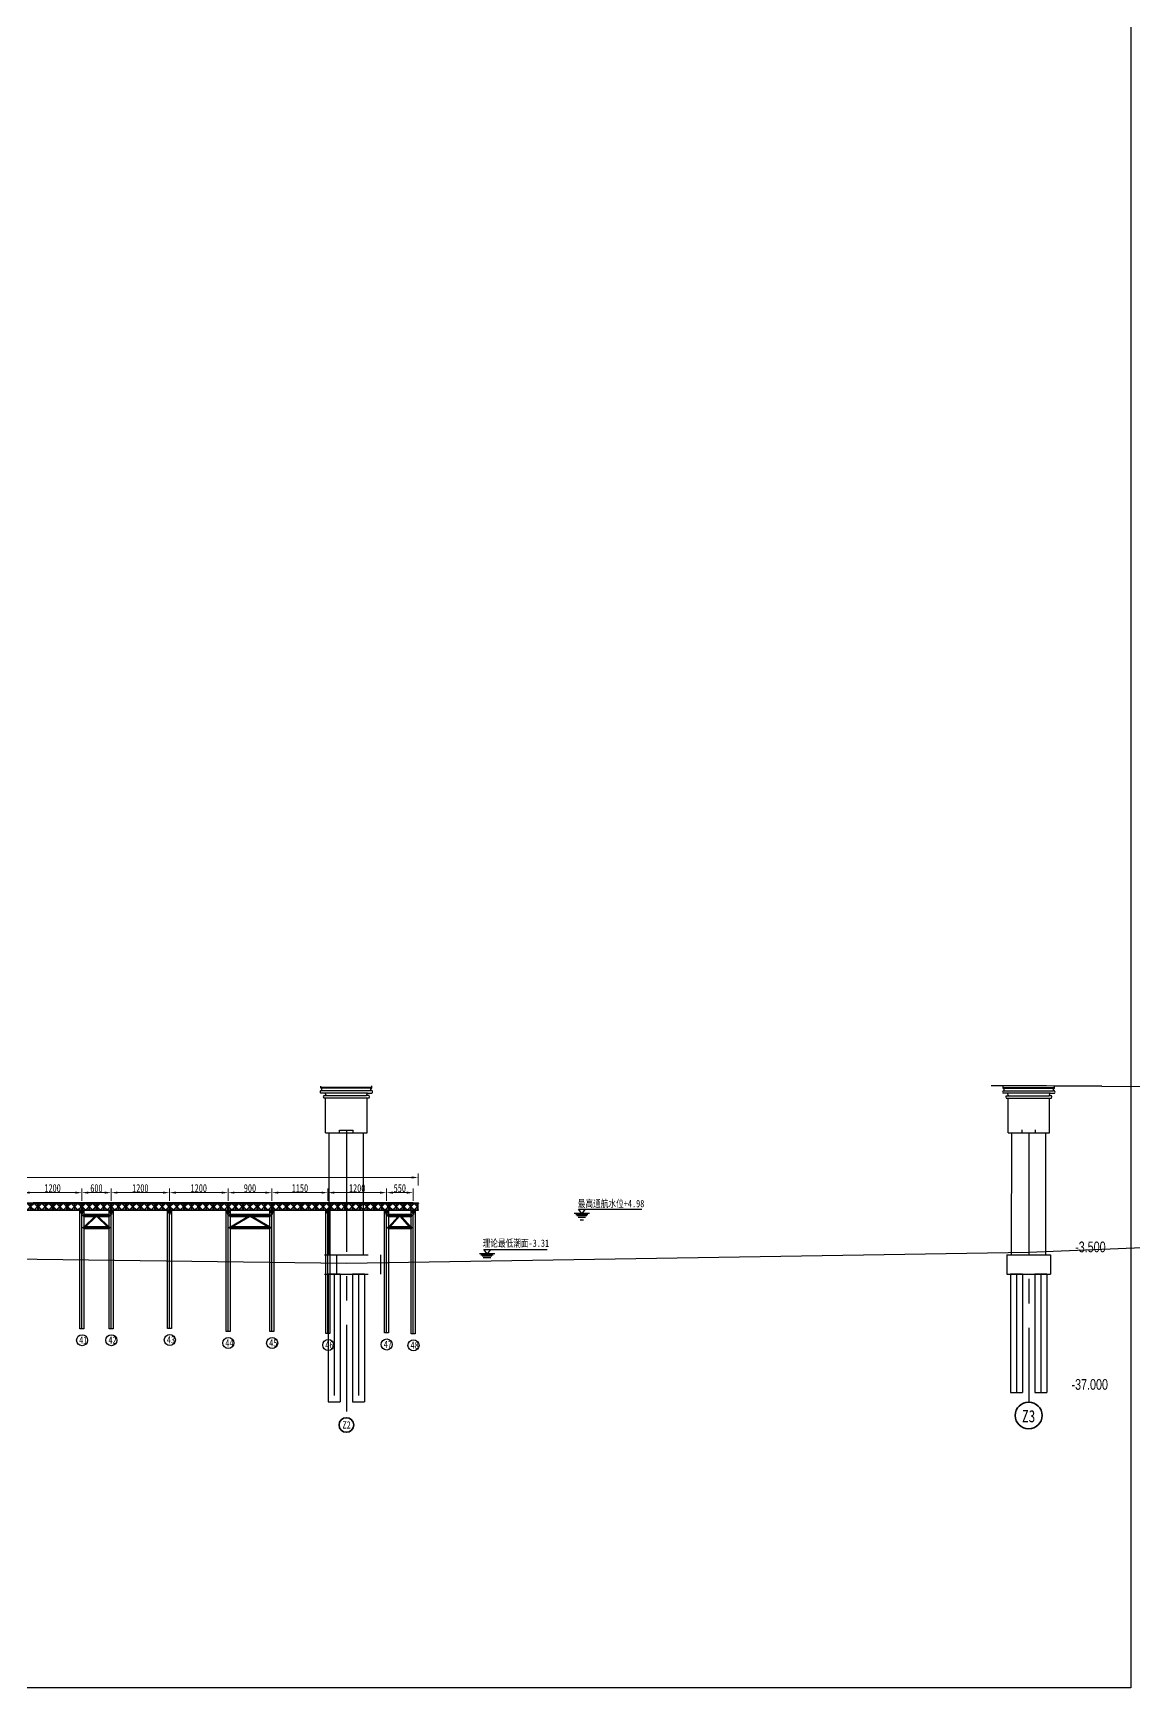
# Model space of a CAD drawing. Extents: x 0 to 558779, y 0 to 2762081.
# Drawn here: x 518459.9 to 518685.7, y 2757328.1 to 2757667.7 of the extents above; entities that cross this region are included whole.
import ezdxf
from ezdxf.enums import TextEntityAlignment as Align

# ---------------------------------------------------------------- set-up
doc = ezdxf.new("R2010")
doc.units = 0
doc.header["$LTSCALE"] = 20
doc.header["$PDMODE"] = 34
for name, pattern in [('CENTER', [2, 1.25, -0.25, 0.25, -0.25]), ('CENTER2', [28.575, 19.05, -3.175, 3.175, -3.175]), ('DASHED', [19.05, 12.7, -6.35])]:
    doc.linetypes.add(name, pattern=pattern)
for name, color, linetype, lineweight in [('center', 3, 'CENTER', 13), ('标注', 3, 'Continuous', 15), ('细虚线', 2, 'DASHED', 15)]:
    doc.layers.add(name, color=color, linetype=linetype, lineweight=lineweight)
for name, color, linetype in [('Page_1', 7, 'Continuous'), ('STRATUM', 7, 'Continuous'), ('ZdDmx', 7, 'Continuous'), ('主线墩号', 1, 'Continuous'), ('文本', 3, 'Continuous'), ('点划线', 6, 'CENTER'), ('粗实线', 1, 'Continuous'), ('细实线', 8, 'Continuous')]:
    doc.layers.add(name, color=color, linetype=linetype)
doc.styles.add('DXFS', font='仿宋_GB2312.ttf', dxfattribs={"width": 0.75})
doc.styles.add('FS', font='仿宋_GB2312.ttf', dxfattribs={"width": 0.75})
doc.styles.get("Standard").update_dxf_attribs({"font": 'fsdb_e.shx', "width": 0.7, "bigfont": 'hzdx.shx'})
doc.styles.add('仿宋', font='simfang_0.ttf', dxfattribs={"width": 0.8})
doc.dimstyles.new('100-1.5', dxfattribs={"dimscale": 0.66, "dimtxt": 2.5, "dimasz": 2, "dimexe": 1.25, "dimexo": 1.25, "dimgap": 0.125, "dimtad": 1, "dimdec": 0, "dimlfac": 100, "dimdsep": 46, "dimtxsty": 'FS', "dimcen": 0.001, "dimclrd": 3, "dimclre": 3, "dimclrt": 7, "dimadec": 4, "dimazin": 2, "dimtfac": 1, "dimtdec": 0, "dimtmove": 1, "dimatfit": 2, "dimfxlon": 1, "dimlwd": -1, "dimlwe": -1, "dimarcsym": 0})

# ---------------------------------------------------------------- blocks, each defined once
blk = doc.blocks.new('贝雷梁')
at = {"color": 7, "ltscale": 10}
for p, q in [((-7, 144), (-6, 145)), ((-7, 144), (-7, 135)), ((-7, 135), (-6, 135))]:
    blk.add_line(p, q, dxfattribs=at)
at = {"color": 7}
for p, q in [((-7, 144), (-7, 135)), ((-7, 4), (-6, 5)), ((-7, 4), (-6, 5)), ((-7, -4), (-7, 4)), ((-7, -4), (-7, 4)), ((-6, 145), (306, 145)), ((-6, 145), (306, 145)), ((-6, 135), (306, 135)), ((-6, 5), (306, 5)), ((6, 135), (6, 5)), ((7, 59), (7, 81)), ((7, 81), (18, 81)), ((7, 59), (18, 59)), ((9, 70), (79, 140)), ((9, 70), (79, 0)), ((12, 77), (70, 135)), ((12, 135), (12, 5)), ((12, 77), (16, 73)), ((12, 63), (16, 67)), ((12, 63), (70, 5)), ((16, 73), (79, 135)), ((16, 67), (79, 5)), ((18, 59), (18, 81)), ((79, 140), (150, 70)), ((79, 0), (150, 70)), ((143, 73), (80, 135)), ((143, 67), (80, 5)), ((147, 77), (89, 135)), ((147, 63), (89, 5)), ((141, 81), (159, 81)), ((141, 59), (141, 81)), ((141, 59), (159, 59)), ((143, 73), (147, 77)), ((143, 67), (147, 63)), ((147, 135), (147, 5)), ((220, 140), (150, 70)), ((220, 0), (150, 70)), ((153, 77), (211, 135)), ((153, 135), (153, 5)), ((157, 73), (153, 77)), ((157, 67), (153, 63)), ((153, 63), (211, 5)), ((157, 73), (220, 135)), ((157, 67), (220, 5)), ((159, 59), (159, 81)), ((291, 70), (220, 140)), ((291, 70), (220, 0)), ((284, 73), (221, 135)), ((284, 67), (221, 5)), ((288, 77), (230, 135)), ((288, 63), (230, 5)), ((282, 59), (282, 81)), ((293, 81), (282, 81)), ((282, 59), (293, 59)), ((288, 77), (284, 73)), ((288, 63), (284, 67)), ((288, 135), (288, 5)), ((293, 59), (293, 81)), ((294, 135), (294, 5)), ((307, 144), (306, 145)), ((307, 135), (306, 135)), ((307, 4), (306, 5)), ((307, 144), (307, 135)), ((307, -4), (307, 4)), ((-7, -4), (-6, -5)), ((-7, -4), (-6, -5)), ((-6, -5), (306, -5)), ((-6, -5), (306, -5)), ((307, -4), (306, -5))]:
    blk.add_line(p, q, dxfattribs=at)
at = {"color": 7, "ltscale": 10}
for centre in [(0, 140), (0, 140), (300, 140), (300, 140)]:
    blk.add_circle(centre, 2.5, dxfattribs=at)
at = {"color": 7}
for centre in [(0, 140), (0, 140), (0, 140), (0, 140), (0, 140), (0, 140), (0, 140), (0, 140), (0, 0), (300, 140), (300, 140), (300, 140), (300, 140), (300, 140), (300, 140), (300, 140), (300, 140), (300, 0), (300, 0), (300, 0), (300, 0), (300, 0), (300, 0)]:
    blk.add_circle(centre, 2.5, dxfattribs=at)
at = {"layer": 'center', "ltscale": 0.5}
for p, q in [((9, 145), (9, -5)), ((150, 145), (150, -5)), ((291, 145), (291, -5))]:
    blk.add_line(p, q, dxfattribs=at)
blk = doc.blocks.new('*U1230')
at = {"extrusion": (0, 0, -1), "xscale": -0.01000000000058208, "yscale": 0.009999999997671696, "zscale": -0.01000000000058208}
blk.add_blockref('贝雷梁', (1.5, -0.7), dxfattribs=at)
blk = doc.blocks.new('*U1231')
at = {"color": 0, "linetype": 'ByBlock', "lineweight": -2, "transparency": 16777216}
for p in [(414, 0), (417, 0), (420, 0), (423, 0), (426, 0), (429, 0), (432, 0), (435, 0), (438, 0), (441, 0), (444, 0), (447, 0), (450, 0), (453, 0), (456, 0), (459, 0), (462, 0), (465, 0), (468, 0), (471, 0), (474, 0), (477, 0), (480, 0), (483, 0), (486, 0), (489, 0), (492, 0)]:
    blk.add_blockref('*U1230', p, dxfattribs=at)
blk = doc.blocks.new('*U1233')
at = {"layer": '细实线', "color": 5}
blk.add_lwpolyline([(-0.995, 0.05), (0.995, 0.05), (0.995, -0.05), (-0.995, -0.05)], close=True, dxfattribs=at)
blk = doc.blocks.new('*U1232')
at = {"color": 0, "linetype": 'ByBlock', "lineweight": -2, "transparency": 16777216}
for p in [(416, 0), (418, 0), (420, 0), (422, 0), (424, 0), (426, 0), (428, 0), (430, 0), (432, 0), (434, 0), (436, 0), (438, 0), (440, 0), (442, 0), (444, 0), (446, 0), (448, 0), (450, 0), (452, 0), (454, 0), (456, 0), (458, 0), (460, 0), (462, 0), (464, 0), (466, 0), (468, 0), (470, 0), (472, 0), (474, 0), (476, 0), (478, 0), (480, 0), (482, 0), (484, 0), (486, 0), (488, 0), (490, 0), (492, 0)]:
    blk.add_blockref('*U1233', p, dxfattribs=at)
blk = doc.blocks.new('*D1244')
at = {"layer": 'DEFPOINTS', "color": 0}
for p in [(518537.86, 2757429.77), (518532.36, 2757426.14), (518537.86, 2757426.14)]:
    blk.add_point(p, dxfattribs=at)
at = {"layer": '标注', "color": 0}
for p, q in [((518532.36, 2757428.12), (518532.36, 2757430.59)), ((518533.68, 2757429.77), (518536.54, 2757429.77)), ((518537.86, 2757428.12), (518537.86, 2757430.59))]:
    blk.add_line(p, q, dxfattribs=at)
for points in [[(518533.68, 2757429.99), (518533.68, 2757429.55), (518532.36, 2757429.77)], [(518536.54, 2757429.55), (518536.54, 2757429.99), (518537.86, 2757429.77)]]:
    blk.add_solid(points, dxfattribs=at)
at = {"layer": '标注', "color": 1, "insert": (518535.11, 2757430.68), "char_height": 1.65, "attachment_point": 5, "style": 'FS'}
blk.add_mtext('550', dxfattribs=at)
blk = doc.blocks.new('*D1245')
at = {"layer": 'DEFPOINTS', "color": 0}
for p in [(518520.36, 2757429.77), (518520.36, 2757426.14), (518532.36, 2757426.14)]:
    blk.add_point(p, dxfattribs=at)
at = {"layer": '标注', "color": 0}
for p, q in [((518520.36, 2757428.12), (518520.36, 2757430.59)), ((518531.04, 2757429.77), (518521.68, 2757429.77)), ((518532.36, 2757428.12), (518532.36, 2757430.59))]:
    blk.add_line(p, q, dxfattribs=at)
for points in [[(518521.68, 2757429.99), (518521.68, 2757429.55), (518520.36, 2757429.77)], [(518531.04, 2757429.55), (518531.04, 2757429.99), (518532.36, 2757429.77)]]:
    blk.add_solid(points, dxfattribs=at)
at = {"layer": '标注', "color": 1, "insert": (518526.36, 2757430.68), "char_height": 1.65, "attachment_point": 5, "style": 'FS'}
blk.add_mtext('1200', dxfattribs=at)
blk = doc.blocks.new('*D1283')
at = {"layer": 'DEFPOINTS', "color": 0, "transparency": 16777216}
for p in [(518469.86, 2757429.77), (518457.86, 2757426.19), (518469.86, 2757426.19)]:
    blk.add_point(p, dxfattribs=at)
at = {"layer": '标注', "color": 0, "transparency": 16777216}
for p, q in [((518457.86, 2757428.12), (518457.86, 2757430.59)), ((518459.18, 2757429.77), (518468.54, 2757429.77))]:
    blk.add_line(p, q, dxfattribs=at)
at = {"layer": '标注', "color": 0, "linetype": 'ByBlock', "transparency": 16777216}
blk.add_line((518469.86, 2757428.12), (518469.86, 2757430.59), dxfattribs=at)
at = {"layer": '标注', "color": 0, "transparency": 16777216}
for points in [[(518459.18, 2757429.99), (518459.18, 2757429.55), (518457.86, 2757429.77)], [(518468.54, 2757429.99), (518468.54, 2757429.55), (518469.86, 2757429.77)]]:
    blk.add_solid(points, dxfattribs=at)
at = {"layer": '标注', "color": 1, "transparency": 16777216, "insert": (518463.86, 2757430.68), "char_height": 1.65, "attachment_point": 5, "style": 'FS'}
blk.add_mtext('1200', dxfattribs=at)
blk = doc.blocks.new('*D1284')
at = {"layer": 'DEFPOINTS', "color": 0, "transparency": 16777216}
for p in [(518475.86, 2757429.77), (518469.86, 2757426.19), (518475.86, 2757426.19)]:
    blk.add_point(p, dxfattribs=at)
at = {"layer": '标注', "color": 0, "transparency": 16777216}
for p, q in [((518469.86, 2757428.12), (518469.86, 2757430.59)), ((518471.18, 2757429.77), (518474.54, 2757429.77))]:
    blk.add_line(p, q, dxfattribs=at)
at = {"layer": '标注', "color": 0, "linetype": 'ByBlock', "transparency": 16777216}
blk.add_line((518475.86, 2757428.12), (518475.86, 2757430.59), dxfattribs=at)
at = {"layer": '标注', "color": 0, "transparency": 16777216}
for points in [[(518471.18, 2757429.99), (518471.18, 2757429.55), (518469.86, 2757429.77)], [(518474.54, 2757429.99), (518474.54, 2757429.55), (518475.86, 2757429.77)]]:
    blk.add_solid(points, dxfattribs=at)
at = {"layer": '标注', "color": 1, "transparency": 16777216, "insert": (518472.86, 2757430.68), "char_height": 1.65, "attachment_point": 5, "style": 'FS'}
blk.add_mtext('600', dxfattribs=at)
blk = doc.blocks.new('*D1285')
at = {"layer": 'DEFPOINTS', "color": 0, "transparency": 16777216}
for p in [(518487.86, 2757429.77), (518475.86, 2757426.19), (518487.86, 2757426.19)]:
    blk.add_point(p, dxfattribs=at)
at = {"layer": '标注', "color": 0, "transparency": 16777216}
for p, q in [((518475.86, 2757428.12), (518475.86, 2757430.59)), ((518477.18, 2757429.77), (518486.54, 2757429.77))]:
    blk.add_line(p, q, dxfattribs=at)
at = {"layer": '标注', "color": 0, "linetype": 'ByBlock', "transparency": 16777216}
blk.add_line((518487.86, 2757428.12), (518487.86, 2757430.59), dxfattribs=at)
at = {"layer": '标注', "color": 0, "transparency": 16777216}
for points in [[(518477.18, 2757429.99), (518477.18, 2757429.55), (518475.86, 2757429.77)], [(518486.54, 2757429.99), (518486.54, 2757429.55), (518487.86, 2757429.77)]]:
    blk.add_solid(points, dxfattribs=at)
at = {"layer": '标注', "color": 1, "transparency": 16777216, "insert": (518481.86, 2757430.68), "char_height": 1.65, "attachment_point": 5, "style": 'FS'}
blk.add_mtext('1200', dxfattribs=at)
blk = doc.blocks.new('*D1286')
at = {"layer": 'DEFPOINTS', "color": 0, "transparency": 16777216}
for p in [(518499.86, 2757429.77), (518487.86, 2757426.19), (518499.86, 2757426.19)]:
    blk.add_point(p, dxfattribs=at)
at = {"layer": '标注', "color": 0, "transparency": 16777216}
for p, q in [((518487.86, 2757428.12), (518487.86, 2757430.59)), ((518489.18, 2757429.77), (518498.54, 2757429.77))]:
    blk.add_line(p, q, dxfattribs=at)
at = {"layer": '标注', "color": 0, "linetype": 'ByBlock', "transparency": 16777216}
blk.add_line((518499.86, 2757428.12), (518499.86, 2757430.59), dxfattribs=at)
at = {"layer": '标注', "color": 0, "transparency": 16777216}
for points in [[(518489.18, 2757429.99), (518489.18, 2757429.55), (518487.86, 2757429.77)], [(518498.54, 2757429.99), (518498.54, 2757429.55), (518499.86, 2757429.77)]]:
    blk.add_solid(points, dxfattribs=at)
at = {"layer": '标注', "color": 1, "transparency": 16777216, "insert": (518493.86, 2757430.68), "char_height": 1.65, "attachment_point": 5, "style": 'FS'}
blk.add_mtext('1200', dxfattribs=at)
blk = doc.blocks.new('*D1287')
at = {"layer": 'DEFPOINTS', "color": 0}
for p in [(518508.86, 2757429.77), (518499.86, 2757426.19), (518508.86, 2757426.14)]:
    blk.add_point(p, dxfattribs=at)
at = {"layer": '标注', "color": 0}
for p, q in [((518499.86, 2757428.12), (518499.86, 2757430.59)), ((518501.18, 2757429.77), (518507.54, 2757429.77)), ((518508.86, 2757428.12), (518508.86, 2757430.59))]:
    blk.add_line(p, q, dxfattribs=at)
for points in [[(518501.18, 2757429.99), (518501.18, 2757429.55), (518499.86, 2757429.77)], [(518507.54, 2757429.55), (518507.54, 2757429.99), (518508.86, 2757429.77)]]:
    blk.add_solid(points, dxfattribs=at)
at = {"layer": '标注', "color": 1, "insert": (518504.36, 2757430.68), "char_height": 1.65, "attachment_point": 5, "style": 'FS'}
blk.add_mtext('900', dxfattribs=at)
blk = doc.blocks.new('*D1288')
at = {"layer": 'DEFPOINTS', "color": 0}
for p in [(518520.36, 2757429.77), (518508.86, 2757426.14), (518520.36, 2757426.14)]:
    blk.add_point(p, dxfattribs=at)
at = {"layer": '标注', "color": 0}
for p, q in [((518508.86, 2757428.12), (518508.86, 2757430.59)), ((518510.18, 2757429.77), (518519.04, 2757429.77)), ((518520.36, 2757428.12), (518520.36, 2757430.59))]:
    blk.add_line(p, q, dxfattribs=at)
for points in [[(518510.18, 2757429.99), (518510.18, 2757429.55), (518508.86, 2757429.77)], [(518519.04, 2757429.55), (518519.04, 2757429.99), (518520.36, 2757429.77)]]:
    blk.add_solid(points, dxfattribs=at)
at = {"layer": '标注', "color": 1, "insert": (518514.61, 2757430.68), "char_height": 1.65, "attachment_point": 5, "style": 'FS'}
blk.add_mtext('1150', dxfattribs=at)
blk = doc.blocks.new('*D1384')
at = {"layer": 'DEFPOINTS', "color": 0}
for p in [(518538.86, 2757432.88), (518043.86, 2757427.59), (518538.86, 2757427.59)]:
    blk.add_point(p, dxfattribs=at)
at = {"layer": '标注', "color": 0}
for p, q in [((518043.86, 2757431.23), (518043.86, 2757433.71)), ((518045.18, 2757432.88), (518537.54, 2757432.88)), ((518538.86, 2757431.23), (518538.86, 2757433.71))]:
    blk.add_line(p, q, dxfattribs=at)
for points in [[(518045.18, 2757433.1), (518045.18, 2757432.66), (518043.86, 2757432.88)], [(518537.54, 2757432.66), (518537.54, 2757433.1), (518538.86, 2757432.88)]]:
    blk.add_solid(points, dxfattribs=at)
at = {"layer": '标注', "color": 1, "insert": (518291.36, 2757433.79), "char_height": 1.65, "attachment_point": 5, "style": 'FS'}
blk.add_mtext('49500', dxfattribs=at)

msp = doc.modelspace()

# ---------------------------------------------------------------- linework, layer by layer
at = {"color": 1}
for p, q in [((518679.137, 2757451.606), (518753.976, 2757451.232)), ((518469.78, 2757425.305), (518469.771, 2757425.305)), ((518469.937, 2757425.305), (518469.946, 2757425.305)), ((518475.78, 2757425.305), (518475.771, 2757425.305)), ((518475.937, 2757425.305), (518475.946, 2757425.305)), ((518487.78, 2757425.305), (518487.771, 2757425.305)), ((518487.937, 2757425.305), (518487.946, 2757425.305)), ((518499.78, 2757425.305), (518499.771, 2757425.305)), ((518499.937, 2757425.305), (518499.946, 2757425.305)), ((518508.78, 2757425.305), (518508.771, 2757425.305)), ((518508.937, 2757425.305), (518508.946, 2757425.305)), ((518520.28, 2757425.305), (518520.271, 2757425.305)), ((518520.437, 2757425.305), (518520.446, 2757425.305)), ((518532.28, 2757425.305), (518532.271, 2757425.305)), ((518532.437, 2757425.305), (518532.446, 2757425.305)), ((518537.78, 2757425.305), (518537.771, 2757425.305)), ((518537.937, 2757425.305), (518537.946, 2757425.305))]:
    msp.add_line(p, q, dxfattribs=at)
for p, q in [((518469.448, 2757425.935), (518469.643, 2757425.935)), ((518469.643, 2757425.935), (518469.643, 2757425.585)), ((518470.073, 2757425.585), (518469.643, 2757425.585)), ((518470.268, 2757425.935), (518470.073, 2757425.935)), ((518470.073, 2757425.935), (518470.073, 2757425.585)), ((518470.307, 2757422.773), (518472.514, 2757424.896)), ((518470.596, 2757422.773), (518472.802, 2757424.896)), ((518475.121, 2757422.773), (518472.915, 2757424.896)), ((518475.41, 2757422.773), (518473.203, 2757424.896)), ((518475.448, 2757425.935), (518475.643, 2757425.935)), ((518475.643, 2757425.935), (518475.643, 2757425.585)), ((518476.073, 2757425.585), (518475.643, 2757425.585)), ((518476.268, 2757425.935), (518476.073, 2757425.935)), ((518476.073, 2757425.935), (518476.073, 2757425.585)), ((518487.448, 2757425.935), (518487.643, 2757425.935)), ((518487.643, 2757425.935), (518487.643, 2757425.585)), ((518488.073, 2757425.585), (518487.643, 2757425.585)), ((518488.268, 2757425.935), (518488.073, 2757425.935)), ((518488.073, 2757425.935), (518488.073, 2757425.585)), ((518499.448, 2757425.935), (518499.643, 2757425.935)), ((518499.643, 2757425.935), (518499.643, 2757425.585)), ((518500.073, 2757425.585), (518499.643, 2757425.585)), ((518500.268, 2757425.935), (518500.073, 2757425.935)), ((518500.073, 2757425.935), (518500.073, 2757425.585)), ((518500.332, 2757422.773), (518503.948, 2757424.896)), ((518500.673, 2757422.773), (518504.289, 2757424.896)), ((518508.044, 2757422.773), (518504.428, 2757424.896)), ((518508.384, 2757422.773), (518504.768, 2757424.896)), ((518508.448, 2757425.935), (518508.643, 2757425.935)), ((518508.643, 2757425.935), (518508.643, 2757425.585)), ((518509.073, 2757425.585), (518508.643, 2757425.585)), ((518509.268, 2757425.935), (518509.073, 2757425.935)), ((518509.073, 2757425.935), (518509.073, 2757425.585)), ((518519.948, 2757425.935), (518520.143, 2757425.935)), ((518520.143, 2757425.935), (518520.143, 2757425.585)), ((518520.573, 2757425.585), (518520.143, 2757425.585)), ((518520.768, 2757425.935), (518520.573, 2757425.935)), ((518520.573, 2757425.935), (518520.573, 2757425.585)), ((518531.948, 2757425.935), (518532.143, 2757425.935)), ((518532.143, 2757425.935), (518532.143, 2757425.585)), ((518532.573, 2757425.585), (518532.143, 2757425.585)), ((518532.768, 2757425.935), (518532.573, 2757425.935)), ((518532.573, 2757425.935), (518532.573, 2757425.585)), ((518532.858, 2757422.773), (518534.736, 2757424.896)), ((518533.125, 2757422.773), (518535.003, 2757424.896)), ((518537.091, 2757422.773), (518535.214, 2757424.896)), ((518537.358, 2757422.773), (518535.481, 2757424.896)), ((518537.448, 2757425.935), (518537.643, 2757425.935)), ((518537.643, 2757425.935), (518537.643, 2757425.585)), ((518538.073, 2757425.585), (518537.643, 2757425.585)), ((518538.268, 2757425.935), (518538.073, 2757425.935)), ((518538.073, 2757425.935), (518538.073, 2757425.585))]:
    msp.add_line(p, q)
at = {"color": 1, "ltscale": 10}
for p, q in [((518469.771, 2757425.585), (518469.771, 2757425.305)), ((518469.78, 2757425.585), (518469.78, 2757425.305)), ((518469.937, 2757425.585), (518469.937, 2757425.305)), ((518469.946, 2757425.585), (518469.946, 2757425.305)), ((518475.771, 2757425.585), (518475.771, 2757425.305)), ((518475.78, 2757425.585), (518475.78, 2757425.305)), ((518475.937, 2757425.585), (518475.937, 2757425.305)), ((518475.946, 2757425.585), (518475.946, 2757425.305)), ((518487.771, 2757425.585), (518487.771, 2757425.305)), ((518487.78, 2757425.585), (518487.78, 2757425.305)), ((518487.937, 2757425.585), (518487.937, 2757425.305)), ((518487.946, 2757425.585), (518487.946, 2757425.305)), ((518499.771, 2757425.585), (518499.771, 2757425.305)), ((518499.78, 2757425.585), (518499.78, 2757425.305)), ((518499.937, 2757425.585), (518499.937, 2757425.305)), ((518499.946, 2757425.585), (518499.946, 2757425.305)), ((518508.771, 2757425.585), (518508.771, 2757425.305)), ((518508.78, 2757425.585), (518508.78, 2757425.305)), ((518508.937, 2757425.585), (518508.937, 2757425.305)), ((518508.946, 2757425.585), (518508.946, 2757425.305)), ((518520.271, 2757425.585), (518520.271, 2757425.305)), ((518520.28, 2757425.585), (518520.28, 2757425.305)), ((518520.437, 2757425.585), (518520.437, 2757425.305)), ((518520.446, 2757425.585), (518520.446, 2757425.305)), ((518532.271, 2757425.585), (518532.271, 2757425.305)), ((518532.28, 2757425.585), (518532.28, 2757425.305)), ((518532.437, 2757425.585), (518532.437, 2757425.305)), ((518532.446, 2757425.585), (518532.446, 2757425.305)), ((518537.771, 2757425.585), (518537.771, 2757425.305)), ((518537.78, 2757425.585), (518537.78, 2757425.305)), ((518537.937, 2757425.585), (518537.937, 2757425.305)), ((518537.946, 2757425.585), (518537.946, 2757425.305))]:
    msp.add_line(p, q, dxfattribs=at)
at = {"linetype": 'CENTER', "ltscale": 0.05}
for p, q in [((518469.775, 2757425.585), (518469.775, 2757425.305)), ((518469.941, 2757425.585), (518469.941, 2757425.305)), ((518475.775, 2757425.585), (518475.775, 2757425.305)), ((518475.941, 2757425.585), (518475.941, 2757425.305)), ((518487.775, 2757425.585), (518487.775, 2757425.305)), ((518487.941, 2757425.585), (518487.941, 2757425.305)), ((518499.775, 2757425.585), (518499.775, 2757425.305)), ((518499.941, 2757425.585), (518499.941, 2757425.305)), ((518508.775, 2757425.585), (518508.775, 2757425.305)), ((518508.941, 2757425.585), (518508.941, 2757425.305)), ((518520.275, 2757425.585), (518520.275, 2757425.305)), ((518520.441, 2757425.585), (518520.441, 2757425.305)), ((518532.275, 2757425.585), (518532.275, 2757425.305)), ((518532.441, 2757425.585), (518532.441, 2757425.305)), ((518537.775, 2757425.585), (518537.775, 2757425.305)), ((518537.941, 2757425.585), (518537.941, 2757425.305))]:
    msp.add_line(p, q, dxfattribs=at)
at = {"color": 3, "linetype": 'CENTER2', "ltscale": 0.1}
for p, q in [((518469.858, 2757401.851), (518469.858, 2757425.585)), ((518475.858, 2757401.85), (518475.858, 2757425.585)), ((518487.858, 2757401.911), (518487.858, 2757425.585)), ((518499.858, 2757401.275), (518499.858, 2757425.585)), ((518508.858, 2757401.271), (518508.858, 2757425.585)), ((518520.358, 2757400.853), (518520.358, 2757425.585)), ((518532.358, 2757400.97), (518532.358, 2757425.585)), ((518537.858, 2757400.793), (518537.858, 2757425.585))]:
    msp.add_line(p, q, dxfattribs=at)
at = {"color": 3, "linetype": 'CENTER2'}
for p, q in [((518469.858, 2757425.085), (518475.858, 2757425.085)), ((518499.858, 2757425.085), (518508.858, 2757425.085)), ((518532.358, 2757425.085), (518537.858, 2757425.085)), ((518469.858, 2757422.585), (518475.858, 2757422.585)), ((518499.858, 2757422.585), (518508.858, 2757422.585)), ((518532.358, 2757422.585), (518537.858, 2757422.585))]:
    msp.add_line(p, q, dxfattribs=at)
at = {"color": 5}
for p, q in [((518508.448, 2757425.273), (518500.268, 2757425.273)), ((518500.268, 2757424.896), (518508.448, 2757424.896)), ((518508.448, 2757422.773), (518500.268, 2757422.773)), ((518500.268, 2757422.396), (518508.448, 2757422.396))]:
    msp.add_line(p, q, dxfattribs=at)
at = {"color": 0}
msp.add_lwpolyline([(518015.117, 2757901.832), (518685.096, 2757901.832), (518685.096, 2757328.13), (518015.117, 2757328.13)], close=True, dxfattribs=at)
at = {"color": 5}
for points in [[(518470.268, 2757425.935), (518470.268, 2757417.872), (518470.268, 2757401.851), (518469.448, 2757401.851), (518469.448, 2757425.935)], [(518476.268, 2757425.935), (518476.268, 2757417.872), (518476.268, 2757401.85), (518475.448, 2757401.85), (518475.448, 2757425.935)], [(518488.268, 2757425.935), (518488.268, 2757417.872), (518488.268, 2757401.911), (518487.448, 2757401.911), (518487.448, 2757425.935)], [(518500.268, 2757425.935), (518500.268, 2757417.872), (518500.268, 2757401.275), (518499.448, 2757401.275), (518499.448, 2757425.935)], [(518509.268, 2757425.935), (518509.268, 2757417.872), (518509.268, 2757401.271), (518508.448, 2757401.271), (518508.448, 2757425.935)], [(518520.768, 2757425.935), (518520.768, 2757417.872), (518520.768, 2757400.853), (518519.948, 2757400.853), (518519.948, 2757425.935)], [(518532.768, 2757425.935), (518532.768, 2757417.872), (518532.768, 2757400.97), (518531.948, 2757400.97), (518531.948, 2757425.935)], [(518538.268, 2757425.935), (518538.268, 2757417.872), (518538.268, 2757400.793), (518537.448, 2757400.793), (518537.448, 2757425.935)]]:
    msp.add_lwpolyline(points, dxfattribs=at)
for points in [[(518469.643, 2757425.92), (518469.769, 2757425.92), (518469.769, 2757425.67), (518469.643, 2757425.67)], [(518470.073, 2757425.92), (518469.948, 2757425.92), (518469.948, 2757425.67), (518470.073, 2757425.67)], [(518475.643, 2757425.92), (518475.769, 2757425.92), (518475.769, 2757425.67), (518475.643, 2757425.67)], [(518476.073, 2757425.92), (518475.948, 2757425.92), (518475.948, 2757425.67), (518476.073, 2757425.67)], [(518487.643, 2757425.92), (518487.769, 2757425.92), (518487.769, 2757425.67), (518487.643, 2757425.67)], [(518488.073, 2757425.92), (518487.948, 2757425.92), (518487.948, 2757425.67), (518488.073, 2757425.67)], [(518499.643, 2757425.92), (518499.769, 2757425.92), (518499.769, 2757425.67), (518499.643, 2757425.67)], [(518500.073, 2757425.92), (518499.948, 2757425.92), (518499.948, 2757425.67), (518500.073, 2757425.67)], [(518508.643, 2757425.92), (518508.769, 2757425.92), (518508.769, 2757425.67), (518508.643, 2757425.67)], [(518509.073, 2757425.92), (518508.948, 2757425.92), (518508.948, 2757425.67), (518509.073, 2757425.67)], [(518520.143, 2757425.92), (518520.269, 2757425.92), (518520.269, 2757425.67), (518520.143, 2757425.67)], [(518520.573, 2757425.92), (518520.448, 2757425.92), (518520.448, 2757425.67), (518520.573, 2757425.67)], [(518532.143, 2757425.92), (518532.269, 2757425.92), (518532.269, 2757425.67), (518532.143, 2757425.67)], [(518532.573, 2757425.92), (518532.448, 2757425.92), (518532.448, 2757425.67), (518532.573, 2757425.67)], [(518537.643, 2757425.92), (518537.769, 2757425.92), (518537.769, 2757425.67), (518537.643, 2757425.67)], [(518538.073, 2757425.92), (518537.948, 2757425.92), (518537.948, 2757425.67), (518538.073, 2757425.67)]]:
    msp.add_lwpolyline(points, close=True, dxfattribs=at)
for points in [[(518470.268, 2757425.273, 0.6776376), (518470.268, 2757424.896), (518475.448, 2757424.896, 0.6776376), (518475.448, 2757425.273)], [(518532.768, 2757425.273, 0.6776376), (518532.768, 2757424.896), (518537.448, 2757424.896, 0.8230201), (518537.448, 2757425.273)], [(518470.268, 2757422.773, 0.6776376), (518470.268, 2757422.396), (518475.448, 2757422.396, 0.6776376), (518475.448, 2757422.773)], [(518532.768, 2757422.773, 0.6776376), (518532.768, 2757422.396), (518537.448, 2757422.396, 0.8230201), (518537.448, 2757422.773)]]:
    msp.add_lwpolyline(points, format="xyb", close=True, dxfattribs=at)
for centre in [(518469.917, 2757399.483), (518475.917, 2757399.483), (518487.917, 2757399.544), (518499.917, 2757398.907), (518508.917, 2757398.904), (518520.417, 2757398.485), (518532.417, 2757398.603), (518537.917, 2757398.426)]:
    msp.add_circle(centre, 1.132, dxfattribs=at)
for centre, start, end in [((518500.343, 2757425.085), 111.75392, 248.24608), ((518508.373, 2757425.085), 291.75392, 68.24608), ((518500.344, 2757422.585), 111.75392, 248.24608), ((518508.373, 2757422.585), 291.75392, 68.24608)]:
    msp.add_arc(centre, 0.203, start, end, dxfattribs=at)
at = {"color": 8}
msp.add_ellipse((518594.03, 2757281.41), major_axis=(-1704.086, 0), ratio=0.1, start_param=4.6690823, end_param=4.6757383, dxfattribs=at)
msp.add_ellipse((518594.03, 2757281.41), major_axis=(-1704.086, 0), ratio=0.1, start_param=4.6690823, end_param=4.6757383, dxfattribs=at)
at = {"color": 3}
msp.add_ellipse((518593.966, 2757281.263), major_axis=(-1705.561, 0), ratio=0.1, start_param=4.6624301, end_param=4.6690822, dxfattribs=at)
at = {"color": 1}
msp.add_ellipse((518593.966, 2757281.263), major_axis=(-1705.561, 0), ratio=0.1, start_param=4.6624306, end_param=4.6690822, dxfattribs=at)
at = {"layer": 'Page_1', "color": 8, "linetype": 'Continuous'}
for p, q in [((518520.638, 2757417.015), (518520.638, 2757441.991)), ((518527.638, 2757417.015), (518527.638, 2757441.991)), ((518660.638, 2757417.055), (518660.67, 2757442.049)), ((518667.638, 2757417.055), (518667.67, 2757442.049))]:
    msp.add_line(p, q, dxfattribs=at)
at = {"layer": 'STRATUM', "color": 7, "linetype": 'DASHED'}
for p, q in [((518574.032, 2757425.495), (518570.876, 2757425.495)), ((518573.713, 2757425.24), (518571.195, 2757425.24)), ((518573.451, 2757424.999), (518571.457, 2757424.999)), ((518573.229, 2757424.678), (518571.68, 2757424.678)), ((518572.797, 2757424.099), (518572.111, 2757424.099)), ((518554.582, 2757417.205), (518551.425, 2757417.205)), ((518554.262, 2757416.95), (518551.744, 2757416.95)), ((518554.001, 2757416.709), (518552.006, 2757416.709)), ((518553.778, 2757416.388), (518552.229, 2757416.388))]:
    msp.add_line(p, q, dxfattribs=at)
at = {"layer": 'STRATUM', "color": 7}
for p, q in [((518571.767, 2757426.402), (518573.171, 2757426.402)), ((518572.454, 2757425.495), (518571.767, 2757426.402)), ((518573.171, 2757426.402), (518572.454, 2757425.495)), ((518573.171, 2757426.402), (518584.782, 2757426.402)), ((518552.316, 2757418.112), (518553.72, 2757418.112)), ((518553.003, 2757417.205), (518552.316, 2757418.112)), ((518553.72, 2757418.112), (518553.003, 2757417.205)), ((518553.72, 2757418.112), (518565.331, 2757418.112))]:
    msp.add_line(p, q, dxfattribs=at)
at = {"layer": 'ZdDmx', "color": 3}
msp.add_lwpolyline([(518034.138, 2757425.625), (518045.838, 2757425.625), (518047.838, 2757423.165), (518084.138, 2757420.765), (518184.138, 2757421.125), (518234.138, 2757420.135), (518284.138, 2757419.105), (518334.138, 2757417.805), (518384.138, 2757417.295), (518434.138, 2757416.465), (518524.138, 2757415.315), (518664.138, 2757417.555), (518754.138, 2757421.275), (518756.075, 2757421.319)], dxfattribs=at)
at = {"layer": '主线墩号', "color": 8, "lineweight": 35}
msp.add_circle((518524.138, 2757382.088), 1.5, dxfattribs=at)
at = {"layer": '主线墩号', "lineweight": 35}
msp.add_circle((518664.139, 2757384.037), 2.75, dxfattribs=at)
at = {"layer": '点划线', "color": 8}
for p, q in [((518524.138, 2757442.611), (518524.138, 2757384.838)), ((518664.138, 2757442.048), (518664.138, 2757386.787)), ((518521.638, 2757413.115), (518521.638, 2757386.838)), ((518526.638, 2757413.115), (518526.638, 2757386.838)), ((518661.638, 2757413.115), (518661.638, 2757388.787)), ((518666.638, 2757413.115), (518666.638, 2757388.787))]:
    msp.add_line(p, q, dxfattribs=at)
at = {"layer": '粗实线', "color": 8}
for p, q in [((518518.888, 2757451.398), (518518.887, 2757451.634)), ((518518.888, 2757451.198), (518518.888, 2757451.398)), ((518518.888, 2757451.398), (518529.388, 2757451.398)), ((518529.388, 2757451.398), (518529.387, 2757451.695)), ((518529.388, 2757451.198), (518529.388, 2757451.398)), ((518658.919, 2757451.355), (518658.918, 2757451.59)), ((518669.419, 2757451.355), (518669.418, 2757451.652)), ((518529.188, 2757451.198), (518518.888, 2757451.198)), ((518518.888, 2757450.698), (518529.188, 2757450.698)), ((518528.488, 2757450.198), (518518.888, 2757450.198)), ((518519.088, 2757450.698), (518519.088, 2757451.198)), ((518519.488, 2757449.698), (518519.988, 2757449.698)), ((518519.488, 2757449.698), (518528.288, 2757449.698)), ((518519.488, 2757449.198), (518528.788, 2757449.198)), ((518519.988, 2757449.698), (518519.788, 2757450.198)), ((518519.888, 2757442.046), (518519.888, 2757449.198)), ((518528.288, 2757449.698), (518528.488, 2757450.198)), ((518528.788, 2757449.698), (518528.288, 2757449.698)), ((518528.388, 2757442.046), (518528.388, 2757449.198)), ((518528.488, 2757450.198), (518529.388, 2757450.198)), ((518529.188, 2757450.698), (518529.188, 2757451.198)), ((518529.188, 2757451.198), (518529.388, 2757451.198)), ((518529.388, 2757450.698), (518529.188, 2757450.698)), ((518658.919, 2757451.155), (518658.919, 2757451.355)), ((518658.919, 2757451.355), (518669.419, 2757451.355)), ((518669.219, 2757451.155), (518658.919, 2757451.155)), ((518658.919, 2757450.655), (518669.219, 2757450.655)), ((518668.519, 2757450.155), (518658.919, 2757450.155)), ((518659.119, 2757450.655), (518659.119, 2757451.155)), ((518659.519, 2757449.655), (518660.019, 2757449.655)), ((518659.519, 2757449.655), (518668.319, 2757449.655)), ((518659.519, 2757449.155), (518668.819, 2757449.155)), ((518660.019, 2757449.655), (518659.819, 2757450.155)), ((518659.919, 2757442.049), (518659.919, 2757449.155)), ((518668.319, 2757449.655), (518668.519, 2757450.155)), ((518668.819, 2757449.655), (518668.319, 2757449.655)), ((518668.419, 2757442.049), (518668.419, 2757449.155)), ((518668.519, 2757450.155), (518669.419, 2757450.155)), ((518669.219, 2757450.655), (518669.219, 2757451.155)), ((518669.219, 2757451.155), (518669.419, 2757451.155)), ((518669.419, 2757450.655), (518669.219, 2757450.655)), ((518669.419, 2757451.155), (518669.419, 2757451.355)), ((518519.888, 2757442.046), (518528.388, 2757442.046)), ((518659.919, 2757442.049), (518668.419, 2757442.049)), ((518519.638, 2757417.015), (518528.638, 2757417.015)), ((518522.138, 2757417.015), (518522.138, 2757413.015)), ((518531.138, 2757417.015), (518531.138, 2757413.015)), ((518659.638, 2757417.015), (518668.638, 2757417.015)), ((518659.638, 2757417.015), (518659.638, 2757413.015)), ((518668.638, 2757417.015), (518668.638, 2757413.015)), ((518519.638, 2757413.015), (518528.638, 2757413.015)), ((518659.638, 2757413.015), (518668.638, 2757413.015)), ((518520.388, 2757386.838), (518522.888, 2757386.838)), ((518525.388, 2757386.838), (518527.888, 2757386.838)), ((518660.388, 2757388.787), (518662.888, 2757388.787)), ((518665.388, 2757388.787), (518667.888, 2757388.787))]:
    msp.add_line(p, q, dxfattribs=at)
at = {"layer": '粗实线', "color": 8, "linetype": 'ByBlock'}
for p, q in [((518520.388, 2757413.015), (518520.388, 2757386.838)), ((518522.888, 2757413.015), (518522.888, 2757386.838)), ((518525.388, 2757413.015), (518525.388, 2757386.838)), ((518527.888, 2757413.015), (518527.888, 2757386.838)), ((518660.388, 2757413.015), (518660.388, 2757388.787)), ((518662.888, 2757413.015), (518662.888, 2757388.787)), ((518665.388, 2757413.015), (518665.388, 2757388.787)), ((518667.888, 2757413.015), (518667.888, 2757388.787))]:
    msp.add_line(p, q, dxfattribs=at)
at = {"layer": '粗实线', "color": 8}
for centre, radius, start, end in [((518519.051, 2757450.448), 0.298, 123.08871, 236.91129), ((518519.762, 2757449.448), 0.371, 137.60248, 222.39752), ((518528.514, 2757449.448), 0.371, 317.60248, 42.39752), ((518529.225, 2757450.448), 0.298, 303.08871, 56.91129), ((518659.082, 2757450.405), 0.298, 123.08871, 236.91129), ((518659.793, 2757449.405), 0.371, 137.60248, 222.39752), ((518668.546, 2757449.405), 0.371, 317.60248, 42.39752), ((518669.256, 2757450.405), 0.298, 303.08871, 56.91129)]:
    msp.add_arc(centre, radius, start, end, dxfattribs=at)
at = {"layer": '细实线', "color": 8}
for p, q in [((518522.738, 2757441.991), (518522.738, 2757442.611)), ((518522.738, 2757442.611), (518525.538, 2757442.611)), ((518525.538, 2757441.991), (518525.538, 2757442.611)), ((518662.77, 2757442.049), (518662.77, 2757442.668)), ((518662.77, 2757442.049), (518665.57, 2757442.049)), ((518665.57, 2757442.049), (518665.57, 2757442.668))]:
    msp.add_line(p, q, dxfattribs=at)
at = {"layer": '细实线', "color": 6}
for points in [[(518469.775, 2757425.585), (518469.858, 2757425.585, 0.3634465), (518469.846, 2757425.6), (518469.794, 2757425.61, -0.350947), (518469.782, 2757425.625), (518469.782, 2757426.105, -0.3634465), (518469.794, 2757426.12), (518469.846, 2757426.13, 0.3634465), (518469.858, 2757426.145), (518469.692, 2757426.145, 0.3634465), (518469.705, 2757426.13), (518469.757, 2757426.12, -0.350947), (518469.769, 2757426.105), (518469.769, 2757425.625, -0.3634465), (518469.757, 2757425.61), (518469.705, 2757425.6, 0.3634465), (518469.692, 2757425.585)], [(518469.941, 2757425.585), (518470.024, 2757425.585, 0.3634465), (518470.012, 2757425.6), (518469.96, 2757425.61, -0.350947), (518469.948, 2757425.625), (518469.948, 2757426.105, -0.3634465), (518469.96, 2757426.12), (518470.012, 2757426.13, 0.3634465), (518470.024, 2757426.145), (518469.858, 2757426.145, 0.3634465), (518469.871, 2757426.13), (518469.923, 2757426.12, -0.350947), (518469.935, 2757426.105), (518469.935, 2757425.625, -0.3634465), (518469.923, 2757425.61), (518469.871, 2757425.6, 0.3634465), (518469.858, 2757425.585)], [(518475.775, 2757425.585), (518475.858, 2757425.585, 0.3634465), (518475.846, 2757425.6), (518475.794, 2757425.61, -0.350947), (518475.782, 2757425.625), (518475.782, 2757426.105, -0.3634465), (518475.794, 2757426.12), (518475.846, 2757426.13, 0.3634465), (518475.858, 2757426.145), (518475.692, 2757426.145, 0.3634465), (518475.705, 2757426.13), (518475.757, 2757426.12, -0.350947), (518475.769, 2757426.105), (518475.769, 2757425.625, -0.3634465), (518475.757, 2757425.61), (518475.705, 2757425.6, 0.3634465), (518475.692, 2757425.585)], [(518475.941, 2757425.585), (518476.024, 2757425.585, 0.3634465), (518476.012, 2757425.6), (518475.96, 2757425.61, -0.350947), (518475.948, 2757425.625), (518475.948, 2757426.105, -0.3634465), (518475.96, 2757426.12), (518476.012, 2757426.13, 0.3634465), (518476.024, 2757426.145), (518475.858, 2757426.145, 0.3634465), (518475.871, 2757426.13), (518475.923, 2757426.12, -0.350947), (518475.935, 2757426.105), (518475.935, 2757425.625, -0.3634465), (518475.923, 2757425.61), (518475.871, 2757425.6, 0.3634465), (518475.858, 2757425.585)], [(518487.775, 2757425.585), (518487.858, 2757425.585, 0.3634465), (518487.846, 2757425.6), (518487.794, 2757425.61, -0.350947), (518487.782, 2757425.625), (518487.782, 2757426.105, -0.3634465), (518487.794, 2757426.12), (518487.846, 2757426.13, 0.3634465), (518487.858, 2757426.145), (518487.692, 2757426.145, 0.3634465), (518487.705, 2757426.13), (518487.757, 2757426.12, -0.350947), (518487.769, 2757426.105), (518487.769, 2757425.625, -0.3634465), (518487.757, 2757425.61), (518487.705, 2757425.6, 0.3634465), (518487.692, 2757425.585)], [(518487.941, 2757425.585), (518488.024, 2757425.585, 0.3634465), (518488.012, 2757425.6), (518487.96, 2757425.61, -0.350947), (518487.948, 2757425.625), (518487.948, 2757426.105, -0.3634465), (518487.96, 2757426.12), (518488.012, 2757426.13, 0.3634465), (518488.024, 2757426.145), (518487.858, 2757426.145, 0.3634465), (518487.871, 2757426.13), (518487.923, 2757426.12, -0.350947), (518487.935, 2757426.105), (518487.935, 2757425.625, -0.3634465), (518487.923, 2757425.61), (518487.871, 2757425.6, 0.3634465), (518487.858, 2757425.585)], [(518499.775, 2757425.585), (518499.858, 2757425.585, 0.3634465), (518499.846, 2757425.6), (518499.794, 2757425.61, -0.350947), (518499.782, 2757425.625), (518499.782, 2757426.105, -0.3634465), (518499.794, 2757426.12), (518499.846, 2757426.13, 0.3634465), (518499.858, 2757426.145), (518499.692, 2757426.145, 0.3634465), (518499.705, 2757426.13), (518499.757, 2757426.12, -0.350947), (518499.769, 2757426.105), (518499.769, 2757425.625, -0.3634465), (518499.757, 2757425.61), (518499.705, 2757425.6, 0.3634465), (518499.692, 2757425.585)], [(518499.941, 2757425.585), (518500.024, 2757425.585, 0.3634465), (518500.012, 2757425.6), (518499.96, 2757425.61, -0.350947), (518499.948, 2757425.625), (518499.948, 2757426.105, -0.3634465), (518499.96, 2757426.12), (518500.012, 2757426.13, 0.3634465), (518500.024, 2757426.145), (518499.858, 2757426.145, 0.3634465), (518499.871, 2757426.13), (518499.923, 2757426.12, -0.350947), (518499.935, 2757426.105), (518499.935, 2757425.625, -0.3634465), (518499.923, 2757425.61), (518499.871, 2757425.6, 0.3634465), (518499.858, 2757425.585)], [(518508.775, 2757425.585), (518508.858, 2757425.585, 0.3634465), (518508.846, 2757425.6), (518508.794, 2757425.61, -0.350947), (518508.782, 2757425.625), (518508.782, 2757426.105, -0.3634465), (518508.794, 2757426.12), (518508.846, 2757426.13, 0.3634465), (518508.858, 2757426.145), (518508.692, 2757426.145, 0.3634465), (518508.705, 2757426.13), (518508.757, 2757426.12, -0.350947), (518508.769, 2757426.105), (518508.769, 2757425.625, -0.3634465), (518508.757, 2757425.61), (518508.705, 2757425.6, 0.3634465), (518508.692, 2757425.585)], [(518508.941, 2757425.585), (518509.024, 2757425.585, 0.3634465), (518509.012, 2757425.6), (518508.96, 2757425.61, -0.350947), (518508.948, 2757425.625), (518508.948, 2757426.105, -0.3634465), (518508.96, 2757426.12), (518509.012, 2757426.13, 0.3634465), (518509.024, 2757426.145), (518508.858, 2757426.145, 0.3634465), (518508.871, 2757426.13), (518508.923, 2757426.12, -0.350947), (518508.935, 2757426.105), (518508.935, 2757425.625, -0.3634465), (518508.923, 2757425.61), (518508.871, 2757425.6, 0.3634465), (518508.858, 2757425.585)], [(518520.275, 2757425.585), (518520.358, 2757425.585, 0.3634465), (518520.346, 2757425.6), (518520.294, 2757425.61, -0.350947), (518520.282, 2757425.625), (518520.282, 2757426.105, -0.3634465), (518520.294, 2757426.12), (518520.346, 2757426.13, 0.3634465), (518520.358, 2757426.145), (518520.192, 2757426.145, 0.3634465), (518520.205, 2757426.13), (518520.257, 2757426.12, -0.350947), (518520.269, 2757426.105), (518520.269, 2757425.625, -0.3634465), (518520.257, 2757425.61), (518520.205, 2757425.6, 0.3634465), (518520.192, 2757425.585)], [(518520.441, 2757425.585), (518520.524, 2757425.585, 0.3634465), (518520.512, 2757425.6), (518520.46, 2757425.61, -0.350947), (518520.448, 2757425.625), (518520.448, 2757426.105, -0.3634465), (518520.46, 2757426.12), (518520.512, 2757426.13, 0.3634465), (518520.524, 2757426.145), (518520.358, 2757426.145, 0.3634465), (518520.371, 2757426.13), (518520.423, 2757426.12, -0.350947), (518520.435, 2757426.105), (518520.435, 2757425.625, -0.3634465), (518520.423, 2757425.61), (518520.371, 2757425.6, 0.3634465), (518520.358, 2757425.585)], [(518532.275, 2757425.585), (518532.358, 2757425.585, 0.3634465), (518532.346, 2757425.6), (518532.294, 2757425.61, -0.350947), (518532.282, 2757425.625), (518532.282, 2757426.105, -0.3634465), (518532.294, 2757426.12), (518532.346, 2757426.13, 0.3634465), (518532.358, 2757426.145), (518532.192, 2757426.145, 0.3634465), (518532.205, 2757426.13), (518532.257, 2757426.12, -0.350947), (518532.269, 2757426.105), (518532.269, 2757425.625, -0.3634465), (518532.257, 2757425.61), (518532.205, 2757425.6, 0.3634465), (518532.192, 2757425.585)], [(518532.441, 2757425.585), (518532.524, 2757425.585, 0.3634465), (518532.512, 2757425.6), (518532.46, 2757425.61, -0.350947), (518532.448, 2757425.625), (518532.448, 2757426.105, -0.3634465), (518532.46, 2757426.12), (518532.512, 2757426.13, 0.3634465), (518532.524, 2757426.145), (518532.358, 2757426.145, 0.3634465), (518532.371, 2757426.13), (518532.423, 2757426.12, -0.350947), (518532.435, 2757426.105), (518532.435, 2757425.625, -0.3634465), (518532.423, 2757425.61), (518532.371, 2757425.6, 0.3634465), (518532.358, 2757425.585)], [(518537.775, 2757425.585), (518537.858, 2757425.585, 0.3634465), (518537.846, 2757425.6), (518537.794, 2757425.61, -0.350947), (518537.782, 2757425.625), (518537.782, 2757426.105, -0.3634465), (518537.794, 2757426.12), (518537.846, 2757426.13, 0.3634465), (518537.858, 2757426.145), (518537.692, 2757426.145, 0.3634465), (518537.705, 2757426.13), (518537.757, 2757426.12, -0.350947), (518537.769, 2757426.105), (518537.769, 2757425.625, -0.3634465), (518537.757, 2757425.61), (518537.705, 2757425.6, 0.3634465), (518537.692, 2757425.585)], [(518537.941, 2757425.585), (518538.024, 2757425.585, 0.3634465), (518538.012, 2757425.6), (518537.96, 2757425.61, -0.350947), (518537.948, 2757425.625), (518537.948, 2757426.105, -0.3634465), (518537.96, 2757426.12), (518538.012, 2757426.13, 0.3634465), (518538.024, 2757426.145), (518537.858, 2757426.145, 0.3634465), (518537.871, 2757426.13), (518537.923, 2757426.12, -0.350947), (518537.935, 2757426.105), (518537.935, 2757425.625, -0.3634465), (518537.923, 2757425.61), (518537.871, 2757425.6, 0.3634465), (518537.858, 2757425.585)]]:
    msp.add_lwpolyline(points, format="xyb", close=True, dxfattribs=at)
at = {"layer": '细虚线', "color": 8, "ltscale": 0.4}
for p, q in [((518522.888, 2757413.115), (518520.388, 2757413.115)), ((518520.388, 2757413.015), (518520.388, 2757413.115)), ((518527.888, 2757413.115), (518525.388, 2757413.115)), ((518527.888, 2757413.015), (518527.888, 2757413.115)), ((518662.888, 2757413.115), (518660.388, 2757413.115)), ((518660.388, 2757413.015), (518660.388, 2757413.115)), ((518662.888, 2757413.015), (518662.888, 2757413.115)), ((518667.888, 2757413.115), (518665.388, 2757413.115)), ((518665.388, 2757413.015), (518665.388, 2757413.115)), ((518667.888, 2757413.015), (518667.888, 2757413.115))]:
    msp.add_line(p, q, dxfattribs=at)

# ---------------------------------------------------------------- block references
at = {"color": 1}
msp.add_blockref('*U1231', (518045.358, 2757426.895), dxfattribs=at)
msp.add_blockref('*U1232', (518044.863, 2757427.695))

# ---------------------------------------------------------------- texts
at = {"color": 0, "char_height": 1.5, "attachment_point": 7, "style": 'FS'}
for s, insert in [('41', (518469.308, 2757398.75)), ('42', (518475.308, 2757398.749)), ('45', (518508.308, 2757398.17)), ('46', (518519.808, 2757397.752)), ('47', (518531.808, 2757397.869)), ('48', (518537.308, 2757397.692))]:
    msp.add_mtext(s, dxfattribs=dict(at, insert=insert))
for s, insert, width in [('43', (518487.308, 2757398.81), 0.25801), ('44', (518499.308, 2757398.174), 1.22874)]:
    msp.add_mtext(s, dxfattribs=dict(at, insert=insert, width=width))
at = {"layer": '主线墩号', "lineweight": 35, "style": '仿宋', "width": 0.8}
msp.add_attdef('Z3', text='E10', height=2.5, dxfattribs=at).set_placement((518664.138, 2757382.65), align=Align.CENTER)
at = {"layer": '主线墩号', "color": 8, "lineweight": 35, "style": '仿宋', "width": 0.8}
msp.add_attdef('Z2', text='E10', height=1.5, dxfattribs=at).set_placement((518524.193, 2757381.35), align=Align.CENTER)
at = {"layer": '文本', "width": 0.75}
for s, p in [('-3.500 ', (518673.673, 2757417.532)), ('-37.000', (518672.923, 2757389.305))]:
    msp.add_text(s, height=2.2, dxfattribs=at).set_placement(p)
at = {"layer": '细实线', "color": 3, "style": 'DXFS', "width": 0.75}
for s, p in [('最高通航水位+4.98 ', (518571.615, 2757426.77)), ('理论最低潮面-3.31 ', (518552.082, 2757418.645))]:
    msp.add_text(s, height=1.5, dxfattribs=at).set_placement(p)

# ---------------------------------------------------------------- dimensions: what is measured, and where the dimension line sits
at = {"layer": '标注', "color": 0}
for base, p1, p2, picture, middle in [((518538.858, 2757432.884), (518043.858, 2757427.595), (518538.858, 2757427.595), '*D1384', (518291.358, 2757433.791)), ((518469.858, 2757429.768), (518457.858, 2757426.195), (518469.858, 2757426.195), '*D1283', (518463.858, 2757430.676)), ((518475.858, 2757429.768), (518469.858, 2757426.195), (518475.858, 2757426.195), '*D1284', (518472.858, 2757430.676)), ((518487.858, 2757429.768), (518475.858, 2757426.195), (518487.858, 2757426.195), '*D1285', (518481.858, 2757430.676)), ((518499.858, 2757429.768), (518487.858, 2757426.195), (518499.858, 2757426.195), '*D1286', (518493.858, 2757430.676)), ((518508.858, 2757429.768), (518499.858, 2757426.195), (518508.858, 2757426.145), '*D1287', (518504.358, 2757430.676)), ((518520.358, 2757429.768), (518508.858, 2757426.145), (518520.358, 2757426.145), '*D1288', (518514.608, 2757430.676)), ((518520.358, 2757429.768), (518532.358, 2757426.145), (518520.358, 2757426.145), '*D1245', (518526.358, 2757430.676)), ((518537.858, 2757429.768), (518532.358, 2757426.145), (518537.858, 2757426.145), '*D1244', (518535.108, 2757430.676))]:
    dim = msp.add_linear_dim(base=base, p1=p1, p2=p2, dimstyle='100-1.5', override={"dimclrd": 0, "dimclre": 0, "dimclrt": 1}, dxfattribs=at)
    dim.commit()
    dim.dimension.update_dxf_attribs({"geometry": picture, "text_midpoint": middle})

doc.saveas('drawing.dxf')
